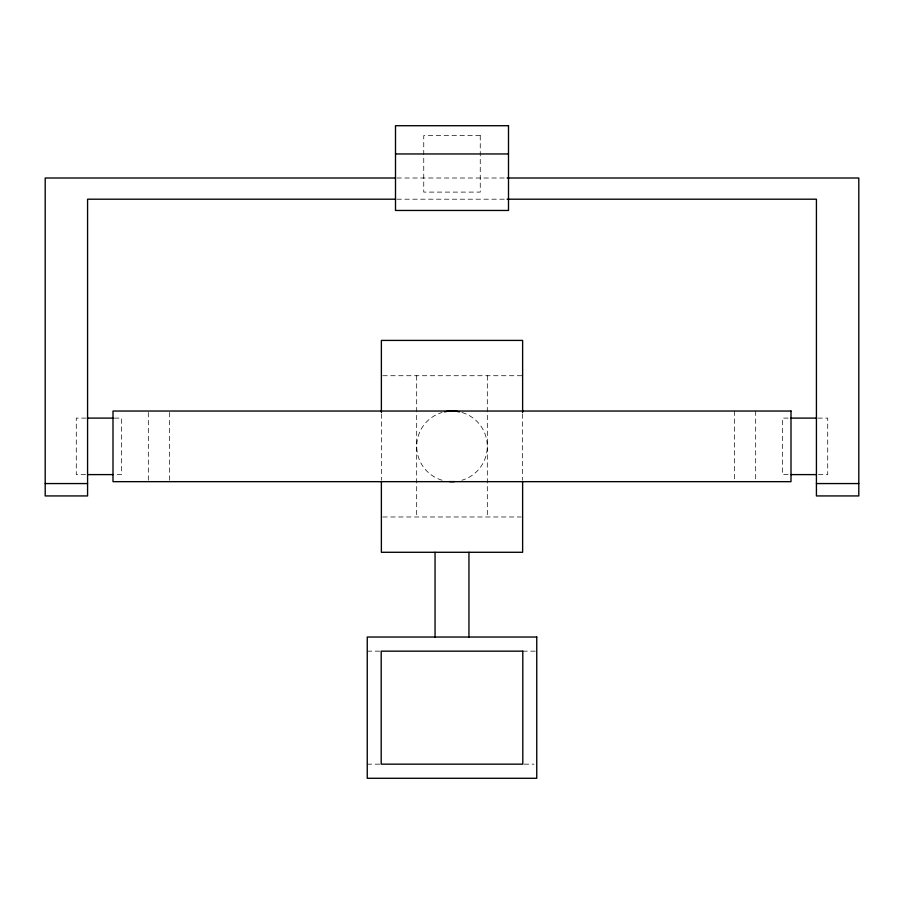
<?xml version="1.0" encoding="UTF-8"?>
<svg xmlns="http://www.w3.org/2000/svg" width="904" height="904" viewBox="0 0 904 904"><rect width="100%" height="100%" fill="white"/><g stroke="black" fill="none" stroke-linecap="round" stroke-linejoin="round"><path stroke-width="0.68" stroke-dasharray="4.52 3.39" d="M396.912 178.009L505.675 178.009M396.912 199.196L505.675 199.196M382.787 375.725L522.625 375.725M86.162 418.1L76.275 418.1L76.275 474.6L86.162 474.6M114.412 418.1L121.475 418.1L121.475 474.6L114.412 474.6M788.175 418.1L782.525 418.1L782.525 474.6L788.175 474.6M817.837 418.1L827.725 418.1L827.725 474.6L817.837 474.6M382.787 516.975L521.212 516.975M367.25 651.162L379.804 651.162M522.806 651.162L536.75 651.162M367.25 764.162L379.804 764.162M524.196 764.162L533.959 764.162M755.687 411.037L755.687 480.25M734.5 411.037L734.5 480.25M522.625 413.862L522.625 480.25M487.312 375.725L487.312 516.975M416.687 375.725L416.687 516.975M381.375 413.862L381.375 480.25M169.5 412.45L169.5 480.25M148.312 412.45L148.312 480.25M461.944 412.473A35.312 35.312 0 0 1 461.944 480.227M442.056 480.227A35.312 35.312 0 0 1 442.056 412.473M480.25 135.6L423.75 135.6L423.75 192.1L480.25 192.1L480.25 135.6"/><path stroke-width="1.36" d="M395.5 153.962L508.5 153.962M395.5 178.009L45.2 178.009L45.2 495.934L87.575 495.934L87.575 199.196L395.5 199.196M507.087 178.009L858.8 178.009L858.8 495.934L816.425 495.934L816.425 199.196L507.087 199.196M87.575 418.1L113 418.1M791 418.1L816.425 418.1M87.575 474.6L113 474.6M791 474.6L816.425 474.6M45.2 483.561L87.575 483.561M816.425 483.561L858.8 483.561M522.625 412.45L522.625 340.412L381.375 340.412L381.375 412.45M522.625 481.662L522.625 552.287L381.375 552.287L381.375 481.662M468.95 552.287L468.95 637.037M435.05 552.287L435.05 637.037M454.52 481.572A35.312 35.312 0 0 1 449.48 481.572M444.497 411.84A35.312 35.312 0 0 1 459.503 411.84M508.5 125.712L395.5 125.712L395.5 210.462L508.5 210.462L508.5 125.712M791 411.037L113 411.037L113 481.662L791 481.662L791 411.037M536.75 637.037L367.25 637.037L367.25 778.287L536.75 778.287L536.75 637.037M522.806 651.162L381.194 651.162L381.194 764.162L522.806 764.162L522.806 651.162"/></g></svg>
